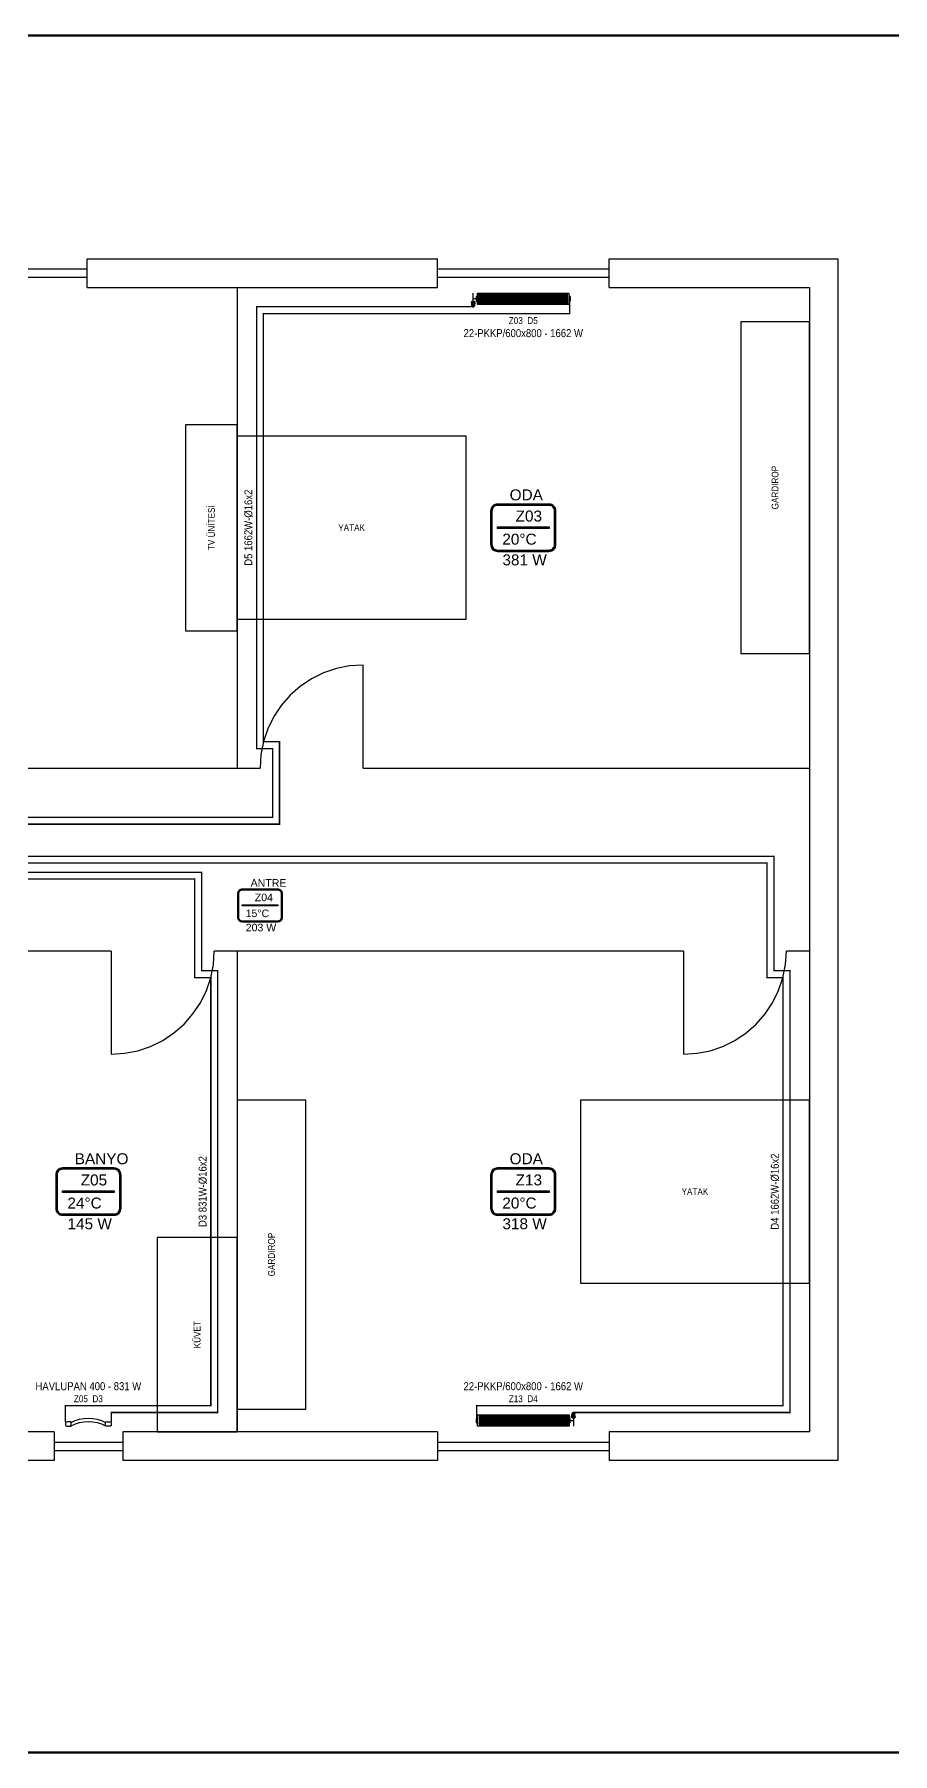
# Model space of a CAD drawing. Header units: centimetres. Extents: x -797 to 10101, y -12981 to 1521.
# Drawn here: x 2423 to 3173, y 19 to 1521 of the extents above; entities that cross this region are included whole.
import ezdxf
from ezdxf.enums import TextEntityAlignment as Align

# ---------------------------------------------------------------- set-up
doc = ezdxf.new("R2010")
doc.units = ezdxf.units.CM
doc.linetypes.add('DASHED', pattern=[1.524, 1.27, -0.254])
for name, color, linetype in [('MTY-ISIKAYBIMAHAL', 2, 'Continuous'), ('MTY-RADYATÖR', 2, 'Continuous'), ('MTY-TEFRIS-CIKTI', 250, 'Continuous'), ('ROTAS-ISITMA-CAP', 41, 'Continuous'), ('ROTAS-ISITMA-DONUS', 30, 'DASHED'), ('ROTAS-ISITMA-GIDIS', 10, 'Continuous'), ('ROTAS-MAHAL', 2, 'Continuous'), ('ROTAS-MASKE', 7, 'Continuous'), ('ROTAS-MIMARI-PENCERE', 4, 'Continuous'), ('ROTAS-MIMARI-TEFRIS', 9, 'Continuous'), ('ROTAS-MIMARI-TEMSILI', 8, 'Continuous'), ('ROTAS-PAFTA', 7, 'Continuous'), ('ROTAS-RADYATOR', 2, 'Continuous')]:
    doc.layers.add(name, color=color, linetype=linetype)
doc.styles.add('MTYCAPLT', font='arial.ttf', dxfattribs={"width": 0.65, "height": 1})
doc.styles.add('ROTAS', font='arial.ttf')

# ---------------------------------------------------------------- blocks, each defined once
blk = doc.blocks.new('MTY-RADYATOR Banyopan')
at = {"layer": 'MTY-RADYATÖR', "color": 15}
for points in [[(-3, 0), (0, 0), (0, 3), (-3, 3, 0.414214), (-4, 2), (-4, 1, 0.414214)], [(27, 0), (24, 0), (24, 3), (27, 3, -0.414214), (28, 2), (28, 1, -0.414214)]]:
    blk.add_lwpolyline(points, format="xyb", close=True, dxfattribs=at)
at = {"layer": 'MTY-RADYATÖR'}
for centre, radius, start, end in [((12, -20.6), 26.2, 62.7637, 117.2363), ((12, -22.1), 25.4, 61.8807, 118.1193)]:
    blk.add_arc(centre, radius, start, end, dxfattribs=at)
at = {"layer": 'MTY-RADYATÖR', "style": 'MTYCAPLT', "width": 0.65}
blk.add_attdef('RAD', text='', height=10, dxfattribs=at).set_placement((12, 18), align=Align.MIDDLE_CENTER)
at = {"layer": 'MTY-TEFRIS-CIKTI', "style": 'MTYCAPLT', "width": 0.65}
blk.add_attdef('NO', text='', height=6, dxfattribs=at).set_placement((12, 30), align=Align.MIDDLE_CENTER)
blk = doc.blocks.new('MTY-RADYATOR Panel')
at = {"layer": 'MTY-RADYATÖR', "color": 15}
for p, q in [((-1.9, 8.2), (-1.4, 11.2)), ((-1.9, 8.2), (1.9, 8.2)), ((1.9, 8), (-1.9, 8)), ((-1.4, 11.2), (1.4, 11.2)), ((-1.3, 11.2), (-1.3, 8.2)), ((-1.1, 11.7), (1.1, 11.7)), ((-1.1, 7.2), (1.1, 7.2)), ((-0.7, 11.2), (-0.7, 8.2)), ((-0.6, 11.9), (0.6, 11.9)), ((0, 11.2), (0, 8.2)), ((0.6, 11.2), (0.6, 8.2)), ((1.3, 11.2), (1.3, 8.2)), ((1.9, 8.2), (1.4, 11.2)), ((3.4, 6.9), (3.8, 6.9)), ((3.4, 3.1), (3.4, 6.9)), ((3.4, 6.3), (3.8, 6.3)), ((3.4, 3.7), (3.8, 3.7)), ((3.4, 3.1), (3.8, 3.1)), ((3.8, 2.8), (3.8, 7.2)), ((3.8, 7.2), (4, 7.2)), ((3.8, 2.8), (4, 2.8)), ((4, 7.2), (4.4, 7.3)), ((4, 2.8), (4, 7.2)), ((4, 2.8), (4.4, 2.7)), ((105.3, 7.2), (104.9, 7.3)), ((105.3, 2.8), (104.9, 2.7)), ((105.3, 2.8), (105.3, 7.2)), ((105.5, 7.2), (105.3, 7.2)), ((105.5, 2.8), (105.3, 2.8)), ((105.5, 2.8), (105.5, 7.2)), ((105.9, 6.9), (105.5, 6.9)), ((105.9, 6.3), (105.5, 6.3)), ((105.9, 3.7), (105.5, 3.7)), ((105.9, 3.1), (105.5, 3.1)), ((105.9, 3.1), (105.9, 6.9))]:
    blk.add_line(p, q, dxfattribs=at)
at = {"layer": 'MTY-RADYATÖR', "color": 15, "ltscale": 0.3}
for p, q in [((0, 7.2), (0, 0)), ((3.8, 5), (0, 5))]:
    blk.add_line(p, q, dxfattribs=at)
at = {"layer": 'MTY-RADYATÖR'}
for p, q in [((5.7, 9), (5.7, 1)), ((6.7, 1), (6.7, 9)), ((7.2, 9), (7.2, 1)), ((8.2, 1), (8.2, 9)), ((8.7, 9), (8.7, 1)), ((9.7, 1), (9.7, 9)), ((10.2, 9), (10.2, 1)), ((11.2, 1), (11.2, 9)), ((11.7, 9), (11.7, 1)), ((12.7, 1), (12.7, 9)), ((13.2, 9), (13.2, 1)), ((14.2, 1), (14.2, 9)), ((14.7, 9), (14.7, 1)), ((15.7, 1), (15.7, 9)), ((16.2, 9), (16.2, 1)), ((17.2, 1), (17.2, 9)), ((17.7, 9), (17.7, 1)), ((18.7, 1), (18.7, 9)), ((19.2, 9), (19.2, 1)), ((20.2, 1), (20.2, 9)), ((20.7, 9), (20.7, 1)), ((21.7, 1), (21.7, 9)), ((22.2, 9), (22.2, 1)), ((23.2, 1), (23.2, 9)), ((23.7, 9), (23.7, 1)), ((24.7, 1), (24.7, 9)), ((25.2, 9), (25.2, 1)), ((26.2, 1), (26.2, 9)), ((26.7, 9), (26.7, 1)), ((27.7, 1), (27.7, 9)), ((28.2, 9), (28.2, 1)), ((29.2, 1), (29.2, 9)), ((29.7, 9), (29.7, 1)), ((30.7, 1), (30.7, 9)), ((31.2, 9), (31.2, 1)), ((32.2, 1), (32.2, 9)), ((32.7, 9), (32.7, 1)), ((33.7, 1), (33.7, 9)), ((34.2, 9), (34.2, 1)), ((35.2, 1), (35.2, 9)), ((35.7, 9), (35.7, 1)), ((36.7, 1), (36.7, 9)), ((37.2, 9), (37.2, 1)), ((38.2, 1), (38.2, 9)), ((38.7, 9), (38.7, 1)), ((39.7, 1), (39.7, 9)), ((40.2, 9), (40.2, 1)), ((41.2, 1), (41.2, 9)), ((41.7, 9), (41.7, 1)), ((42.7, 1), (42.7, 9)), ((43.2, 9), (43.2, 1)), ((44.2, 1), (44.2, 9)), ((44.7, 9), (44.7, 1)), ((45.7, 1), (45.7, 9)), ((46.2, 9), (46.2, 1)), ((47.2, 1), (47.2, 9)), ((47.7, 9), (47.7, 1)), ((48.7, 1), (48.7, 9)), ((49.2, 9), (49.2, 1)), ((50.2, 1), (50.2, 9)), ((50.7, 9), (50.7, 1)), ((51.7, 1), (51.7, 9)), ((52.2, 9), (52.2, 1)), ((53.2, 1), (53.2, 9)), ((53.7, 9), (53.7, 1)), ((54.7, 1), (54.7, 9)), ((55.2, 9), (55.2, 1)), ((56.2, 1), (56.2, 9)), ((56.7, 9), (56.7, 1)), ((57.7, 1), (57.7, 9)), ((58.2, 9), (58.2, 1)), ((59.2, 1), (59.2, 9)), ((59.7, 9), (59.7, 1)), ((60.7, 1), (60.7, 9)), ((61.2, 9), (61.2, 1)), ((62.2, 1), (62.2, 9)), ((62.7, 9), (62.7, 1)), ((63.7, 1), (63.7, 9)), ((64.2, 9), (64.2, 1)), ((65.2, 1), (65.2, 9)), ((65.7, 9), (65.7, 1)), ((66.7, 1), (66.7, 9)), ((67.2, 9), (67.2, 1)), ((68.2, 1), (68.2, 9)), ((68.7, 9), (68.7, 1)), ((69.7, 1), (69.7, 9)), ((70.2, 9), (70.2, 1)), ((71.2, 1), (71.2, 9)), ((71.7, 9), (71.7, 1)), ((72.7, 1), (72.7, 9)), ((73.2, 9), (73.2, 1)), ((74.2, 1), (74.2, 9)), ((74.7, 9), (74.7, 1)), ((75.7, 1), (75.7, 9)), ((76.2, 9), (76.2, 1)), ((77.2, 1), (77.2, 9)), ((77.7, 9), (77.7, 1)), ((78.7, 1), (78.7, 9)), ((79.2, 9), (79.2, 1)), ((80.2, 1), (80.2, 9)), ((80.7, 9), (80.7, 1)), ((81.7, 1), (81.7, 9)), ((82.2, 9), (82.2, 1)), ((83.2, 1), (83.2, 9)), ((83.7, 9), (83.7, 1)), ((84.7, 1), (84.7, 9)), ((85.2, 9), (85.2, 1)), ((86.2, 1), (86.2, 9)), ((86.7, 9), (86.7, 1)), ((87.7, 1), (87.7, 9)), ((88.2, 9), (88.2, 1)), ((89.2, 1), (89.2, 9)), ((89.7, 9), (89.7, 1)), ((90.7, 1), (90.7, 9)), ((91.2, 9), (91.2, 1)), ((92.2, 1), (92.2, 9)), ((92.7, 9), (92.7, 1)), ((93.7, 1), (93.7, 9)), ((94.2, 9), (94.2, 1)), ((95.2, 1), (95.2, 9)), ((95.7, 9), (95.7, 1)), ((96.7, 1), (96.7, 9)), ((97.2, 9), (97.2, 1)), ((98.2, 1), (98.2, 9)), ((98.7, 9), (98.7, 1)), ((99.7, 1), (99.7, 9)), ((100.2, 9), (100.2, 1)), ((101.2, 1), (101.2, 9)), ((101.7, 9), (101.7, 1)), ((102.7, 1), (102.7, 9))]:
    blk.add_line(p, q, dxfattribs=at)
at = {"layer": 'MTY-RADYATÖR', "color": 15}
blk.add_lwpolyline([(4.7, 0), (104.7, 0), (104.7, 10), (4.7, 10)], close=True, dxfattribs=at)
for centre, start, end in [((4.4, 7.5), 274, 350), ((4.4, 2.5), 10, 86), ((104.9, 7.5), 190, 266), ((104.9, 2.5), 94, 170)]:
    blk.add_arc(centre, 0.245, start, end, dxfattribs=at)
at = {"layer": 'MTY-RADYATÖR'}
for centre, start, end in [((6.2, 9), 0, 180), ((6.2, 1), 180, 0), ((7.7, 9), 0, 180), ((7.7, 1), 180, 0), ((9.2, 9), 0, 180), ((9.2, 1), 180, 0), ((10.7, 9), 0, 180), ((10.7, 1), 180, 0), ((12.2, 9), 0, 180), ((12.2, 1), 180, 0), ((13.7, 9), 0, 180), ((13.7, 1), 180, 0), ((15.2, 9), 0, 180), ((15.2, 1), 180, 0), ((16.7, 9), 0, 180), ((16.7, 1), 180, 0), ((18.2, 9), 0, 180), ((18.2, 1), 180, 0), ((19.7, 9), 0, 180), ((19.7, 1), 180, 0), ((21.2, 9), 0, 180), ((21.2, 1), 180, 0), ((22.7, 9), 0, 180), ((22.7, 1), 180, 0), ((24.2, 9), 0, 180), ((24.2, 1), 180, 0), ((25.7, 9), 0, 180), ((25.7, 1), 180, 0), ((27.2, 9), 0, 180), ((27.2, 1), 180, 0), ((28.7, 9), 0, 180), ((28.7, 1), 180, 0), ((30.2, 9), 0, 180), ((30.2, 1), 180, 0), ((31.7, 9), 0, 180), ((31.7, 1), 180, 0), ((33.2, 9), 0, 180), ((33.2, 1), 180, 0), ((34.7, 9), 0, 180), ((34.7, 1), 180, 0), ((36.2, 9), 0, 180), ((36.2, 1), 180, 0), ((37.7, 9), 0, 180), ((37.7, 1), 180, 0), ((39.2, 9), 0, 180), ((39.2, 1), 180, 0), ((40.7, 9), 0, 180), ((40.7, 1), 180, 0), ((42.2, 9), 0, 180), ((42.2, 1), 180, 0), ((43.7, 9), 0, 180), ((43.7, 1), 180, 0), ((45.2, 9), 0, 180), ((45.2, 1), 180, 0), ((46.7, 9), 0, 180), ((46.7, 1), 180, 0), ((48.2, 9), 0, 180), ((48.2, 1), 180, 0), ((49.7, 9), 0, 180), ((49.7, 1), 180, 0), ((51.2, 9), 0, 180), ((51.2, 1), 180, 0), ((52.7, 9), 0, 180), ((52.7, 1), 180, 0), ((54.2, 9), 0, 180), ((54.2, 1), 180, 0), ((55.7, 9), 0, 180), ((55.7, 1), 180, 0), ((57.2, 9), 0, 180), ((57.2, 1), 180, 0), ((58.7, 9), 0, 180), ((58.7, 1), 180, 0), ((60.2, 9), 0, 180), ((60.2, 1), 180, 0), ((61.7, 9), 0, 180), ((61.7, 1), 180, 0), ((63.2, 9), 0, 180), ((63.2, 1), 180, 0), ((64.7, 9), 0, 180), ((64.7, 1), 180, 0), ((66.2, 9), 0, 180), ((66.2, 1), 180, 0), ((67.7, 9), 0, 180), ((67.7, 1), 180, 0), ((69.2, 9), 0, 180), ((69.2, 1), 180, 0), ((70.7, 9), 0, 180), ((70.7, 1), 180, 0), ((72.2, 9), 0, 180), ((72.2, 1), 180, 0), ((73.7, 9), 0, 180), ((73.7, 1), 180, 0), ((75.2, 9), 0, 180), ((75.2, 1), 180, 0), ((76.7, 9), 0, 180), ((76.7, 1), 180, 0), ((78.2, 9), 0, 180), ((78.2, 1), 180, 0), ((79.7, 9), 0, 180), ((79.7, 1), 180, 0), ((81.2, 9), 0, 180), ((81.2, 1), 180, 0), ((82.7, 9), 0, 180), ((82.7, 1), 180, 0), ((84.2, 9), 0, 180), ((84.2, 1), 180, 0), ((85.7, 9), 0, 180), ((85.7, 1), 180, 0), ((87.2, 9), 0, 180), ((87.2, 1), 180, 0), ((88.7, 9), 0, 180), ((88.7, 1), 180, 0), ((90.2, 9), 0, 180), ((90.2, 1), 180, 0), ((91.7, 9), 0, 180), ((91.7, 1), 180, 0), ((93.2, 9), 0, 180), ((93.2, 1), 180, 0), ((94.7, 9), 0, 180), ((94.7, 1), 180, 0), ((96.2, 9), 0, 180), ((96.2, 1), 180, 0), ((97.7, 9), 0, 180), ((97.7, 1), 180, 0), ((99.2, 9), 0, 180), ((99.2, 1), 180, 0), ((100.7, 9), 0, 180), ((100.7, 1), 180, 0), ((102.2, 9), 0, 180), ((102.2, 1), 180, 0)]:
    blk.add_arc(centre, 0.5, start, end, dxfattribs=at)
at = {"layer": 'MTY-RADYATÖR', "color": 15}
for centre, major_axis, start_param, end_param in [((-1.1, 8), (0.584, 0.584), 2.161559, 3.926991), ((-0.6, 11), (0.584, 0.584), 0.785398, 2.161559), ((0.6, 11), (-0.584, 0.584), 4.121626, 5.497787), ((1.1, 8), (0.584, 0.584), 3.926991, 5.692422)]:
    blk.add_ellipse(centre, major_axis=major_axis, ratio=1, start_param=start_param, end_param=end_param, dxfattribs=at)
at = {"layer": 'MTY-RADYATÖR', "style": 'MTYCAPLT', "width": 0.65}
blk.add_attdef('RAD', text='', height=10, dxfattribs=at).set_placement((54.7, 22.5), align=Align.MIDDLE_CENTER)
at = {"layer": 'MTY-TEFRIS-CIKTI', "style": 'MTYCAPLT', "width": 0.65}
blk.add_attdef('NO', text='', height=6, dxfattribs=at).set_placement((54.7, 35), align=Align.MIDDLE_CENTER)
blk = doc.blocks.new('MTY-RADYATOR MAHAL')
at = {"layer": 'MTY-ISIKAYBIMAHAL', "color": 2}
for points in [[(-35.7, 18.4), (-35.7, -18.4, 0.414214), (-28.2, -25.9), (28.2, -25.9, 0.414214), (35.7, -18.4), (35.7, 18.4, 0.414214), (28.2, 25.9), (-28.2, 25.9, 0.414214)], [(-34.2, 18.4), (-34.2, -18.4, 0.414214), (-28.2, -24.4), (28.2, -24.4, 0.414214), (34.2, -18.4), (34.2, 18.4, 0.414214), (28.2, 24.4), (-28.2, 24.4, 0.414214)]]:
    blk.add_lwpolyline(points, format="xyb", close=True, dxfattribs=at)
at = {"layer": 'MTY-ISIKAYBIMAHAL', "color": 4}
for points in [[(-35.2, 18.4), (-35.2, -18.4, 0.414214), (-28.2, -25.4), (28.2, -25.4, 0.414214), (35.2, -18.4), (35.2, 18.4, 0.414214), (28.2, 25.4), (-28.2, 25.4, 0.414214)], [(-34.7, 18.4), (-34.7, -18.4, 0.414214), (-28.2, -24.9), (28.2, -24.9, 0.414214), (34.7, -18.4), (34.7, 18.4, 0.414214), (28.2, 24.9), (-28.2, 24.9, 0.414214)]]:
    blk.add_lwpolyline(points, format="xyb", close=True, dxfattribs=at)
at = {"layer": 'MTY-ISIKAYBIMAHAL', "color": 2}
blk.add_lwpolyline([(-28.2, 0.8), (28.2, 0.8), (28.2, -0.8), (-28.2, -0.8)], close=True, dxfattribs=at)
at = {"layer": 'MTY-ISIKAYBIMAHAL', "color": 1, "style": 'MTYCAPLT', "width": 0.65}
for tag, p in [('MAHAL_001', (-14.9, 29.8)), ('NO_001', (-8.3, 6.7))]:
    blk.add_attdef(tag, p, '', height=12, rotation=360, dxfattribs=at)
at = {"layer": 'MTY-ISIKAYBIMAHAL', "color": 4, "style": 'MTYCAPLT', "width": 0.65}
for tag, p in [('DERECE_001', (-22.8, -18.5)), ('ISIKAYBI_001', (-22.7, -41.1))]:
    blk.add_attdef(tag, p, '', height=12, rotation=360, dxfattribs=at)
blk.add_attdef('ALAN', text='', height=12, rotation=360, dxfattribs=at).set_placement((0, -50), align=Align.MIDDLE_CENTER)

msp = doc.modelspace()

# ---------------------------------------------------------------- linework, layer by layer
at = {"layer": 'ROTAS-ISITMA-DONUS', "ltscale": 0.4, "const_width": 1.2}
for points in [[(1966, 736), (1966, 831), (2637, 831), (2637, 903), (2623, 903), (2623, 1277), (2890.6, 1277), (2890.6, 1287.7)], [(1980, 736), (1980, 797), (3063, 797), (3063, 697), (3077, 697), (3077, 323), (2809.4, 323), (2809.4, 312.3)], [(1994, 736), (1994, 783), (2563, 783), (2563, 697), (2577, 697), (2577, 323), (2450, 323), (2450, 308.8)]]:
    msp.add_lwpolyline(points, dxfattribs=at)
at = {"layer": 'ROTAS-ISITMA-GIDIS', "const_width": 1.2}
for points in [[(1960, 736), (1960, 837), (2631, 837), (2631, 897), (2617, 897), (2617, 1283), (2806.2, 1283), (2806.2, 1283)], [(1974, 736), (1974, 803), (3069, 803), (3069, 703), (3083, 703), (3083, 317), (2893.8, 317), (2893.8, 317)], [(1988, 736), (1988, 789), (2569, 789), (2569, 703), (2583, 703), (2583, 317), (2490, 317), (2490, 308.8)]]:
    msp.add_lwpolyline(points, dxfattribs=at)
at = {"layer": 'ROTAS-MIMARI-PENCERE'}
for points in [[(2469, 1300), (2469, 1325)], [(2775, 1300), (2775, 1325)], [(2925, 1300), (2925, 1325)], [(2269, 1316.2), (2469, 1316.2)], [(2269, 1308.8), (2469, 1308.8)], [(2775, 1316.2), (2925, 1316.2)], [(2775, 1308.8), (2925, 1308.8)], [(2440, 300), (2440, 275)], [(2440, 291.2), (2500, 291.2)], [(2500, 300), (2500, 275)], [(2775, 300), (2775, 275)], [(2775, 291.2), (2925, 291.2)], [(2925, 300), (2925, 275)], [(2440, 283.8), (2500, 283.8)], [(2775, 283.8), (2925, 283.8)]]:
    msp.add_lwpolyline(points, dxfattribs=at)
at = {"layer": 'ROTAS-MIMARI-TEFRIS'}
for points in [[(3040, 980), (3100, 980), (3100, 1270), (3040, 1270)], [(2555, 1000), (2600, 1000), (2600, 1180), (2555, 1180)], [(2600, 1010), (2800, 1010), (2800, 1170), (2600, 1170)], [(2600, 320), (2660, 320), (2660, 590), (2600, 590)], [(2900, 430), (3100, 430), (3100, 590), (2900, 590)], [(2530, 300), (2600, 300), (2600, 470), (2530, 470)]]:
    msp.add_lwpolyline(points, close=True, dxfattribs=at)
at = {"layer": 'ROTAS-MIMARI-TEMSILI'}
for points in [[(2469, 1325), (2775, 1325)], [(2925, 1325), (3125, 1325), (3125, 275), (2925, 275)], [(2469, 1300), (2600, 1300)], [(2600, 1300), (2775, 1300)], [(2600, 1300), (2600, 880)], [(2925, 1300), (3100, 1300)], [(3100, 1300), (3100, 880)], [(2710, 970), (2698.3, 969.2), (2686.7, 966.9), (2675.6, 963.1), (2665, 957.9), (2655.2, 951.4), (2646.4, 943.6), (2638.6, 934.8), (2632.1, 925), (2626.9, 914.4), (2623.1, 903.3), (2620.8, 891.7), (2620, 880)], [(2710, 880), (2710, 970)], [(2010, 880), (2600, 880)], [(2600, 880), (2620, 880)], [(2710, 880), (3100, 880)], [(3100, 880), (3100, 720)], [(2490, 720), (2340, 720)], [(2490, 720), (2490, 630)], [(2490, 630), (2501.7, 630.8), (2513.3, 633.1), (2524.4, 636.9), (2535, 642.1), (2544.8, 648.6), (2553.6, 656.4), (2561.4, 665.2), (2567.9, 675), (2573.1, 685.6), (2576.9, 696.7), (2579.2, 708.3), (2580, 720)], [(2600, 720), (2580, 720)], [(2990, 720), (2600, 720)], [(2600, 720), (2600, 300)], [(2990, 720), (2990, 630)], [(2990, 630), (3001.7, 630.8), (3013.3, 633.1), (3024.4, 636.9), (3035, 642.1), (3044.8, 648.6), (3053.6, 656.4), (3061.4, 665.2), (3067.9, 675), (3073.1, 685.6), (3076.9, 696.7), (3079.2, 708.3), (3080, 720)], [(3100, 720), (3080, 720)], [(3100, 720), (3100, 300)], [(2440, 300), (2340, 300)], [(2600, 300), (2500, 300)], [(2775, 300), (2600, 300)], [(3100, 300), (2925, 300)], [(2440, 275), (2180, 275)], [(2775, 275), (2500, 275)]]:
    msp.add_lwpolyline(points, dxfattribs=at)

# ---------------------------------------------------------------- block references
at = {"layer": 'ROTAS-RADYATOR', "xscale": -0.8, "rotation": -180}
msp.add_blockref('MTY-RADYATOR Panel', (2806.2, 1295), dxfattribs=at)
at = {"layer": 'ROTAS-RADYATOR', "xscale": -0.8}
msp.add_blockref('MTY-RADYATOR Panel', (2893.8, 305), dxfattribs=at)
at = {"layer": 'ROTAS-RADYATOR', "xscale": -1.25, "yscale": 1.25}
msp.add_blockref('MTY-RADYATOR Banyopan', (2485, 305), dxfattribs=at)

# ---------------------------------------------------------------- texts
at = {"layer": 'ROTAS-MIMARI-TEFRIS', "color": 8, "style": 'ROTAS', "width": 0.85}
for s, p in [('GARDIROP', (3070, 1125)), ('TV ÜNİTESİ', (2577.5, 1090)), ('GARDIROP', (2630, 455)), ('KÜVET', (2565, 385))]:
    msp.add_text(s, height=6, rotation=90, dxfattribs=at).set_placement(p, align=Align.MIDDLE_CENTER)
for p in [(2700, 1090), (3000, 510)]:
    msp.add_text('YATAK', height=6, dxfattribs=at).set_placement(p, align=Align.MIDDLE_CENTER)

# ---------------------------------------------------------------- next in the draw order: wipeouts: each hides what was drawn before it
for points in [[(2803.7, 1254.8), (2892.8, 1254.8), (2892.8, 1265.2), (2803.7, 1265.2)], [(2615, 1061.5), (2615, 1115), (2604.5, 1115), (2604.5, 1061.5)], [(2878.8, 1042.8), (2878.8, 1123.6), (2821.2, 1123.6), (2821.2, 1042.8)], [(2639.8, 727.5), (2639.8, 783.1), (2600.2, 783.1), (2600.2, 727.5)], [(2498.8, 462.8), (2498.8, 543.6), (2441.2, 543.6), (2441.2, 462.8)], [(2878.8, 462.8), (2878.8, 543.6), (2821.2, 543.6), (2821.2, 462.8)], [(2575, 483.3), (2575, 533.2), (2564.5, 533.2), (2564.5, 483.3)], [(3075, 481.5), (3075, 535), (3064.5, 535), (3064.5, 481.5)], [(2430.8, 334.8), (2505.7, 334.8), (2505.7, 345.2), (2430.8, 345.2)], [(2803.7, 334.8), (2892.8, 334.8), (2892.8, 345.2), (2803.7, 345.2)]]:
    msp.add_wipeout(points).dxf.layer = 'ROTAS-MASKE'

# ---------------------------------------------------------------- next in the draw order: block references
at = {"layer": 'ROTAS-MAHAL'}
ref = msp.add_blockref('MTY-RADYATOR MAHAL', (2850, 1090), dxfattribs=dict(at, xscale=0.8, yscale=0.8))
ref.add_attrib('DERECE_001', '20°C', (2831.7, 1075.2), dxfattribs={"layer": 'MTY-ISIKAYBIMAHAL', "color": 4, "height": 9.6, "rotation": 360, "style": 'MTYCAPLT'})
ref.add_attrib('MAHAL_001', 'ODA', (2838.1, 1113.9), dxfattribs={"layer": 'MTY-ISIKAYBIMAHAL', "color": 1, "height": 9.6, "rotation": 360, "style": 'MTYCAPLT'})
ref.add_attrib('ISIKAYBI_001', '381 W', (2831.8, 1057.1), dxfattribs={"layer": 'MTY-ISIKAYBIMAHAL', "color": 4, "height": 9.6, "rotation": 360, "style": 'MTYCAPLT'})
ref.add_attrib('NO_001', 'Z03', (2843.3, 1095.4), dxfattribs={"layer": 'MTY-ISIKAYBIMAHAL', "color": 1, "height": 9.6, "rotation": 360, "style": 'MTYCAPLT'})
ref = msp.add_blockref('MTY-RADYATOR MAHAL', (2620, 760), dxfattribs=dict(at, xscale=0.55, yscale=0.55))
ref.add_attrib('DERECE_001', '15°C', (2607.4, 749.8), dxfattribs={"layer": 'MTY-ISIKAYBIMAHAL', "color": 4, "height": 6.6, "rotation": 360, "style": 'MTYCAPLT'})
ref.add_attrib('MAHAL_001', 'ANTRE', (2611.8, 776.4), dxfattribs={"layer": 'MTY-ISIKAYBIMAHAL', "color": 1, "height": 6.6, "rotation": 360, "style": 'MTYCAPLT'})
ref.add_attrib('ISIKAYBI_001', '203 W', (2607.5, 737.4), dxfattribs={"layer": 'MTY-ISIKAYBIMAHAL', "color": 4, "height": 6.6, "rotation": 360, "style": 'MTYCAPLT'})
ref.add_attrib('NO_001', 'Z04', (2615.4, 763.7), dxfattribs={"layer": 'MTY-ISIKAYBIMAHAL', "color": 1, "height": 6.6, "rotation": 360, "style": 'MTYCAPLT'})
ref = msp.add_blockref('MTY-RADYATOR MAHAL', (2470, 510), dxfattribs=dict(at, xscale=0.8, yscale=0.8))
ref.add_attrib('DERECE_001', '24°C', (2451.7, 495.2), dxfattribs={"layer": 'MTY-ISIKAYBIMAHAL', "color": 4, "height": 9.6, "rotation": 360, "style": 'MTYCAPLT'})
ref.add_attrib('MAHAL_001', 'BANYO', (2458.1, 533.9), dxfattribs={"layer": 'MTY-ISIKAYBIMAHAL', "color": 1, "height": 9.6, "rotation": 360, "style": 'MTYCAPLT'})
ref.add_attrib('ISIKAYBI_001', '145 W', (2451.8, 477.1), dxfattribs={"layer": 'MTY-ISIKAYBIMAHAL', "color": 4, "height": 9.6, "rotation": 360, "style": 'MTYCAPLT'})
ref.add_attrib('NO_001', 'Z05', (2463.3, 515.4), dxfattribs={"layer": 'MTY-ISIKAYBIMAHAL', "color": 1, "height": 9.6, "rotation": 360, "style": 'MTYCAPLT'})
ref = msp.add_blockref('MTY-RADYATOR MAHAL', (2850, 510), dxfattribs=dict(at, xscale=0.8, yscale=0.8))
ref.add_attrib('DERECE_001', '20°C', (2831.7, 495.2), dxfattribs={"layer": 'MTY-ISIKAYBIMAHAL', "color": 4, "height": 9.6, "rotation": 360, "style": 'MTYCAPLT'})
ref.add_attrib('MAHAL_001', 'ODA', (2838.1, 533.9), dxfattribs={"layer": 'MTY-ISIKAYBIMAHAL', "color": 1, "height": 9.6, "rotation": 360, "style": 'MTYCAPLT'})
ref.add_attrib('ISIKAYBI_001', '318 W', (2831.8, 477.1), dxfattribs={"layer": 'MTY-ISIKAYBIMAHAL', "color": 4, "height": 9.6, "rotation": 360, "style": 'MTYCAPLT'})
ref.add_attrib('NO_001', 'Z13', (2843.3, 515.4), dxfattribs={"layer": 'MTY-ISIKAYBIMAHAL', "color": 1, "height": 9.6, "rotation": 360, "style": 'MTYCAPLT'})

# ---------------------------------------------------------------- next in the draw order: texts
at = {"layer": 'ROTAS-ISITMA-CAP', "style": 'ROTAS', "width": 0.85}
for s, p in [('D5 1662W-Ø16x2', (2609.8, 1090)), ('D4 1662W-Ø16x2', (3069.8, 510)), ('D3 831W-Ø16x2', (2569.8, 510))]:
    msp.add_text(s, height=7, rotation=90, dxfattribs=at).set_placement(p, align=Align.MIDDLE_CENTER)
at = {"layer": 'ROTAS-RADYATOR', "style": 'ROTAS', "width": 0.85}
for s, p in [('22-PKKP/600x800 - 1662 W', (2850, 1260)), ('HAVLUPAN 400 - 831 W', (2470, 340)), ('22-PKKP/600x800 - 1662 W', (2850, 340))]:
    msp.add_text(s, height=7, dxfattribs=at).set_placement(p, align=Align.MIDDLE_CENTER)

# ---------------------------------------------------------------- next in the draw order: wipeouts: each hides what was drawn before it
for points in [[(2836.3, 1266.5), (2860.7, 1266.5), (2860.7, 1275.5), (2836.3, 1275.5)], [(2456.3, 324.5), (2480.7, 324.5), (2480.7, 333.5), (2456.3, 333.5)], [(2836.3, 324.5), (2860.7, 324.5), (2860.7, 333.5), (2836.3, 333.5)]]:
    msp.add_wipeout(points).dxf.layer = 'ROTAS-MASKE'

# ---------------------------------------------------------------- next in the draw order: linework, layer by layer
at = {"layer": 'ROTAS-PAFTA', "const_width": 2}
msp.add_lwpolyline([(100, 20), (3300, 20), (3300, 1520), (100, 1520)], close=True, dxfattribs=at)

# ---------------------------------------------------------------- next in the draw order: texts
at = {"layer": 'ROTAS-RADYATOR', "style": 'ROTAS', "width": 0.85}
for s, p in [('Z03  D5', (2850, 1271)), ('Z05  D3', (2470, 329)), ('Z13  D4', (2850, 329))]:
    msp.add_text(s, height=6, dxfattribs=at).set_placement(p, align=Align.MIDDLE_CENTER)

doc.saveas('drawing.dxf')
